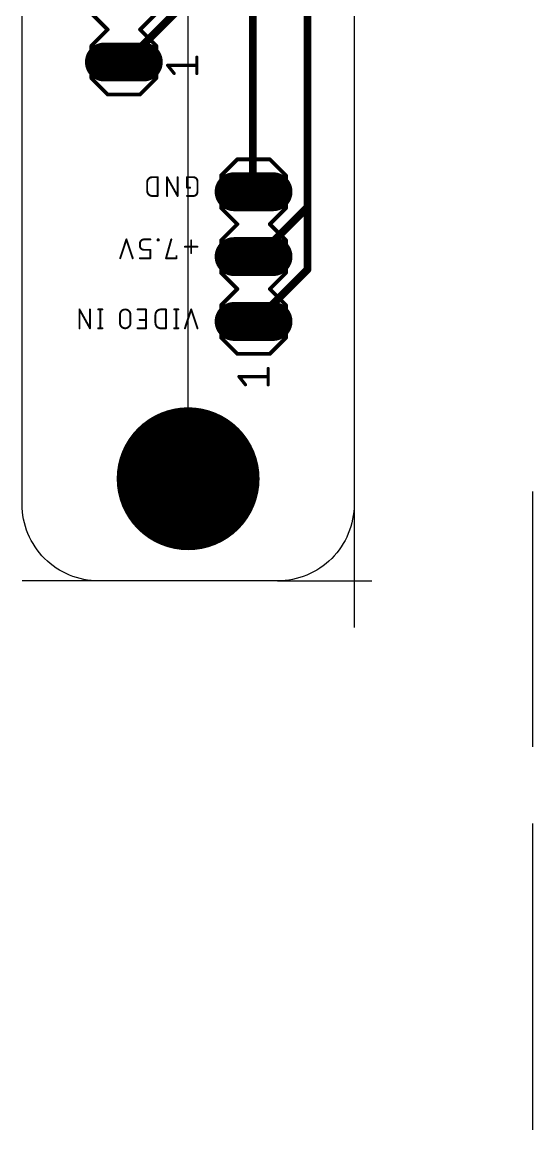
# Model space of a CAD drawing. Header units: millimetres. Extents: x 0 to 80, y 0 to 124.
# Drawn here: x 60 to 80, y -0.08 to 43.3 of the extents above; entities that cross this region are included whole.
import ezdxf

# ---------------------------------------------------------------- set-up
doc = ezdxf.new("R2010")
doc.units = ezdxf.units.MM
doc.linetypes.add('ACAD_ISO02W100', pattern=[15, 12, -3])
doc.layers.get('0').update_dxf_attribs({"true_color": 0xe8e8e8})
doc.layers.get('0').transparency = 0.1
for name, color, linetype in [('1', 12, 'Continuous'), ('16', 132, 'Continuous'), ('17', 110, 'Continuous'), ('18', 110, 'Continuous'), ('19', 53, 'Continuous'), ('20', 31, 'Continuous'), ('21', 253, 'Continuous'), ('23', 53, 'Continuous'), ('25', 253, 'Continuous'), ('41', 12, 'Continuous'), ('42', 132, 'Continuous'), ('51', 253, 'Continuous')]:
    doc.layers.add(name, color=color, linetype=linetype)
doc.layers.add('bottom', color=7, linetype='ACAD_ISO02W100', true_color=0xffffff, transparency=0.5)
doc.layers.add('pcb', color=7, linetype='ACAD_ISO02W100', true_color=0xffffff, transparency=0.5)

# ---------------------------------------------------------------- blocks, each defined once
blk = doc.blocks.new('RECT')
blk.add_solid([(-0.5, -0.5), (0.5, -0.5), (-0.5, 0.5), (0.5, 0.5)])
blk = doc.blocks.new('LONGP100')
at = {"const_width": 1}
blk.add_lwpolyline([(-0.5, 0), (0.5, 0)], dxfattribs=at)
at = {"const_width": 0.5}
for points in [[(-0.5, 0.25, 1), (-0.5, -0.25)], [(0.5, -0.25, 1), (0.5, 0.25)]]:
    blk.add_lwpolyline(points, format="xyb", dxfattribs=at)
blk = doc.blocks.new('ROUNDV')
at = {"const_width": 0.5}
blk.add_lwpolyline([(0, -0.25, 1), (0, 0.25, 1), (0, -0.25)], format="xyb", dxfattribs=at)

msp = doc.modelspace()

# ---------------------------------------------------------------- linework, layer by layer
at = {"layer": '1', "const_width": 0.305, "elevation": 11.6}
for points in [[(71.171, 90.303), (71.171, 33.61)], [(67.818, 45.497), (64.161, 41.839)], [(64.161, 41.839), (63.983, 41.738)], [(71.171, 33.61), (69.342, 31.781)], [(69.342, 31.781), (69.063, 31.578)]]:
    msp.add_lwpolyline(points, dxfattribs=at)
at = {"layer": '1', "const_width": 0.152, "elevation": 11.6}
for points in [[(63.945, 41.804, 1), (64.021, 41.672)], [(64.107, 41.893, 1), (64.215, 41.785)], [(64.199, 41.773, 1), (64.123, 41.906)], [(71.095, 33.61, 1), (71.247, 33.61)], [(71.225, 33.556, 1), (71.117, 33.664)], [(69.018, 31.639, 1), (69.108, 31.516)], [(69.288, 31.835, 1), (69.396, 31.727)], [(69.387, 31.719, 1), (69.298, 31.843)]]:
    msp.add_lwpolyline(points, format="xyb", dxfattribs=at)
at = {"layer": '16', "const_width": 0.305, "elevation": 11.6}
for points in [[(71.171, 101.275), (71.171, 36.048)], [(69.038, 92.436), (69.038, 36.658)], [(69.038, 36.658), (69.063, 36.658)], [(71.171, 36.048), (69.342, 34.219)], [(69.342, 34.219), (69.063, 34.118)]]:
    msp.add_lwpolyline(points, dxfattribs=at)
at = {"layer": '16', "const_width": 0.152, "elevation": 11.6}
for points in [[(69.038, 36.734, 1), (69.038, 36.582)], [(68.961, 36.658, 1), (69.114, 36.658)], [(69.063, 36.582, 1), (69.063, 36.734)], [(71.095, 36.048, 1), (71.247, 36.048)], [(71.225, 35.994, 1), (71.117, 36.102)], [(69.288, 34.273, 1), (69.396, 34.165)], [(69.368, 34.148, 1), (69.316, 34.291)], [(69.037, 34.189, 1), (69.089, 34.046)]]:
    msp.add_lwpolyline(points, format="xyb", dxfattribs=at)
at = {"layer": '19'}
msp.add_line((66.5, 25.418, 11.6), (66.5, 99.418, 11.6), dxfattribs=at)
at = {"layer": '20'}
msp.add_line((63, 21.418, 11.6), (60, 21.418, 11.6), dxfattribs=at)
at = {"layer": '20', "elevation": 11.6}
msp.add_lwpolyline([(73, 114.038), (73, 42.078), (73, 24.418, -0.414214), (70, 21.418), (63, 21.418, -0.414214), (60, 24.418), (60, 42.078), (60, 97.078)], format="xyb", dxfattribs=at)
at = {"layer": '21', "elevation": 11.6}
for points, const_width in [([(63.348, 43.008), (62.713, 43.643)], 0.152), ([(65.253, 43.643), (64.618, 43.008)], 0.152), ([(62.713, 42.373), (63.348, 43.008)], 0.152), ([(64.618, 43.008), (65.253, 42.373)], 0.152), ([(62.713, 41.103), (62.713, 42.373)], 0.152), ([(65.253, 42.373), (65.253, 41.103)], 0.152), ([(65.951, 41.293), (65.697, 41.611)], 0.127), ([(65.697, 41.611), (66.84, 41.611)], 0.127), ([(66.84, 41.293), (66.84, 41.928)], 0.127), ([(62.713, 41.103), (63.348, 40.468)], 0.152), ([(64.618, 40.468), (65.253, 41.103)], 0.152), ([(63.348, 40.468), (64.618, 40.468)], 0.152), ([(67.793, 37.293), (68.428, 37.928)], 0.152), ([(68.428, 37.928), (69.698, 37.928)], 0.152), ([(69.698, 37.928), (70.333, 37.293)], 0.152), ([(67.793, 36.023), (67.793, 37.293)], 0.152), ([(70.333, 37.293), (70.333, 36.023)], 0.152), ([(68.428, 35.388), (67.793, 36.023)], 0.152), ([(70.333, 36.023), (69.698, 35.388)], 0.152), ([(67.793, 34.753), (68.428, 35.388)], 0.152), ([(69.698, 35.388), (70.333, 34.753)], 0.152), ([(67.793, 33.483), (67.793, 34.753)], 0.152), ([(70.333, 34.753), (70.333, 33.483)], 0.152), ([(68.428, 32.848), (67.793, 33.483)], 0.152), ([(70.333, 33.483), (69.698, 32.848)], 0.152), ([(67.793, 32.213), (68.428, 32.848)], 0.152), ([(69.698, 32.848), (70.333, 32.213)], 0.152), ([(67.793, 30.943), (67.793, 32.213)], 0.152), ([(70.333, 32.213), (70.333, 30.943)], 0.152), ([(67.793, 30.943), (68.428, 30.308)], 0.152), ([(69.698, 30.308), (70.333, 30.943)], 0.152), ([(68.428, 30.308), (69.698, 30.308)], 0.152), ([(69.634, 29.101), (69.634, 29.736)], 0.127), ([(68.745, 29.101), (68.491, 29.419)], 0.127), ([(68.491, 29.419), (69.634, 29.419)], 0.127)]:
    msp.add_lwpolyline(points, dxfattribs=dict(at, const_width=const_width))
for points, const_width in [([(63.375, 42.981, 1), (63.321, 43.035)], 0.0762), ([(63.321, 42.981, 1), (63.375, 43.035)], 0.0762), ([(64.645, 43.035, 1), (64.591, 42.981)], 0.0762), ([(64.591, 43.035, 1), (64.645, 42.981)], 0.0762), ([(62.751, 42.373, 1), (62.675, 42.373)], 0.0762), ([(62.686, 42.4, 1), (62.74, 42.346)], 0.0762), ([(65.291, 42.373, 1), (65.215, 42.373)], 0.0762), ([(65.226, 42.346, 1), (65.28, 42.4)], 0.0762), ([(65.722, 41.631, 1), (65.673, 41.591)], 0.0635), ([(65.697, 41.643, 1), (65.697, 41.579)], 0.0635), ([(66.872, 41.928, 1), (66.809, 41.928)], 0.0635), ([(66.84, 41.579, 1), (66.84, 41.643)], 0.0635), ([(65.927, 41.273, 1), (65.976, 41.313)], 0.0635), ([(66.809, 41.293, 1), (66.872, 41.293)], 0.0635), ([(62.74, 41.13, 1), (62.686, 41.076)], 0.0762), ([(62.675, 41.103, 1), (62.751, 41.103)], 0.0762), ([(65.215, 41.103, 1), (65.291, 41.103)], 0.0762), ([(65.28, 41.076, 1), (65.226, 41.13)], 0.0762), ([(63.348, 40.506, 1), (63.348, 40.43)], 0.0762), ([(63.321, 40.441, 1), (63.375, 40.495)], 0.0762), ([(64.591, 40.495, 1), (64.645, 40.441)], 0.0762), ([(64.618, 40.43, 1), (64.618, 40.506)], 0.0762), ([(68.428, 37.966, 1), (68.428, 37.89)], 0.0762), ([(68.455, 37.901, 1), (68.401, 37.955)], 0.0762), ([(69.725, 37.955, 1), (69.671, 37.901)], 0.0762), ([(69.698, 37.89, 1), (69.698, 37.966)], 0.0762), ([(67.831, 37.293, 1), (67.755, 37.293)], 0.0762), ([(67.766, 37.32, 1), (67.82, 37.266)], 0.0762), ([(70.371, 37.293, 1), (70.295, 37.293)], 0.0762), ([(70.306, 37.266, 1), (70.36, 37.32)], 0.0762), ([(67.82, 36.05, 1), (67.766, 35.996)], 0.0762), ([(67.755, 36.023, 1), (67.831, 36.023)], 0.0762), ([(70.295, 36.023, 1), (70.371, 36.023)], 0.0762), ([(70.36, 35.996, 1), (70.306, 36.05)], 0.0762), ([(68.455, 35.361, 1), (68.401, 35.415)], 0.0762), ([(68.401, 35.361, 1), (68.455, 35.415)], 0.0762), ([(69.725, 35.415, 1), (69.671, 35.361)], 0.0762), ([(69.671, 35.415, 1), (69.725, 35.361)], 0.0762), ([(67.831, 34.753, 1), (67.755, 34.753)], 0.0762), ([(67.766, 34.78, 1), (67.82, 34.726)], 0.0762), ([(70.371, 34.753, 1), (70.295, 34.753)], 0.0762), ([(70.306, 34.726, 1), (70.36, 34.78)], 0.0762), ([(67.82, 33.51, 1), (67.766, 33.456)], 0.0762), ([(67.755, 33.483, 1), (67.831, 33.483)], 0.0762), ([(70.295, 33.483, 1), (70.371, 33.483)], 0.0762), ([(70.36, 33.456, 1), (70.306, 33.51)], 0.0762), ([(68.455, 32.821, 1), (68.401, 32.875)], 0.0762), ([(68.401, 32.821, 1), (68.455, 32.875)], 0.0762), ([(69.725, 32.875, 1), (69.671, 32.821)], 0.0762), ([(69.671, 32.875, 1), (69.725, 32.821)], 0.0762), ([(67.831, 32.213, 1), (67.755, 32.213)], 0.0762), ([(67.766, 32.24, 1), (67.82, 32.186)], 0.0762), ([(70.371, 32.213, 1), (70.295, 32.213)], 0.0762), ([(70.306, 32.186, 1), (70.36, 32.24)], 0.0762), ([(67.82, 30.97, 1), (67.766, 30.916)], 0.0762), ([(67.755, 30.943, 1), (67.831, 30.943)], 0.0762), ([(70.295, 30.943, 1), (70.371, 30.943)], 0.0762), ([(70.36, 30.916, 1), (70.306, 30.97)], 0.0762), ([(68.428, 30.346, 1), (68.428, 30.27)], 0.0762), ([(68.401, 30.281, 1), (68.455, 30.335)], 0.0762), ([(69.671, 30.335, 1), (69.725, 30.281)], 0.0762), ([(69.698, 30.27, 1), (69.698, 30.346)], 0.0762), ([(69.666, 29.736, 1), (69.603, 29.736)], 0.0635), ([(68.516, 29.439, 1), (68.467, 29.399)], 0.0635), ([(68.491, 29.451, 1), (68.491, 29.387)], 0.0635), ([(68.721, 29.081, 1), (68.77, 29.121)], 0.0635), ([(69.603, 29.101, 1), (69.666, 29.101)], 0.0635), ([(69.634, 29.387, 1), (69.634, 29.451)], 0.0635)]:
    msp.add_lwpolyline(points, format="xyb", dxfattribs=dict(at, const_width=const_width))
at = {"layer": '23'}
msp.add_point((69.063, 34.118, 11.6), dxfattribs=at)
at = {"layer": '25', "elevation": 11.6}
for points, const_width in [([(65.101, 37.229, 0.4142), (64.896, 37.025)], 0.0762), ([(64.915, 37.025, 1), (64.877, 37.025)], 0.0381), ([(64.877, 37.025, 1), (64.915, 37.025)], 0.0381), ([(65.101, 37.248, 1), (65.101, 37.21)], 0.0381), ([(65.101, 37.21, 1), (65.101, 37.248)], 0.0381), ([(65.324, 37.229, 1), (65.286, 37.229)], 0.0381), ([(65.305, 37.21, 1), (65.305, 37.248)], 0.0381), ([(65.693, 37.239, 1), (65.66, 37.22)], 0.0381), ([(65.695, 37.229, 1), (65.657, 37.229)], 0.0381), ([(66.105, 37.229, 1), (66.067, 37.229)], 0.0381), ([(66.476, 37.229, 1), (66.438, 37.229)], 0.0381), ([(66.457, 37.248, 1), (66.457, 37.21)], 0.0381), ([(66.866, 37.066, 0.4142), (66.702, 37.229)], 0.0762), ([(66.702, 37.248, 1), (66.702, 37.21)], 0.0381), ([(66.702, 37.21, 1), (66.702, 37.248)], 0.0381), ([(66.885, 37.066, 1), (66.847, 37.066)], 0.0381), ([(66.847, 37.066, 1), (66.885, 37.066)], 0.0381), ([(64.896, 36.697, 0.4142), (65.101, 36.493)], 0.0762), ([(64.915, 36.697, 1), (64.877, 36.697)], 0.0381), ([(64.877, 36.697, 1), (64.915, 36.697)], 0.0381), ([(65.101, 36.512, 1), (65.101, 36.474)], 0.0381), ([(65.101, 36.474, 1), (65.101, 36.512)], 0.0381), ([(65.286, 36.493, 1), (65.324, 36.493)], 0.0381), ([(65.305, 36.474, 1), (65.305, 36.512)], 0.0381), ([(65.657, 36.493, 1), (65.695, 36.493)], 0.0381), ([(66.067, 36.493, 1), (66.105, 36.493)], 0.0381), ([(66.069, 36.483, 1), (66.102, 36.502)], 0.0381), ([(66.457, 36.839, 1), (66.457, 36.801)], 0.0381), ([(66.438, 36.82, 1), (66.476, 36.82)], 0.0381), ([(66.457, 36.512, 1), (66.457, 36.474)], 0.0381), ([(66.579, 36.801, 1), (66.579, 36.839)], 0.0381), ([(66.702, 36.493, 0.4142), (66.866, 36.656)], 0.0762), ([(66.702, 36.512, 1), (66.702, 36.474)], 0.0381), ([(66.702, 36.474, 1), (66.702, 36.512)], 0.0381), ([(66.885, 36.656, 1), (66.847, 36.656)], 0.0381), ([(66.847, 36.656, 1), (66.885, 36.656)], 0.0381), ([(64.102, 34.797, 1), (64.066, 34.785)], 0.0381), ([(64.102, 34.785, 1), (64.066, 34.797)], 0.0381), ([(64.775, 34.791, 0.4142), (64.611, 34.627)], 0.0762), ([(64.775, 34.81, 1), (64.775, 34.772)], 0.0381), ([(64.775, 34.772, 1), (64.775, 34.81)], 0.0381), ([(65.021, 34.772, 1), (65.021, 34.81)], 0.0381), ([(65.327, 34.791, 1), (65.288, 34.791)], 0.0381), ([(65.308, 34.81, 1), (65.308, 34.772)], 0.0381), ([(65.308, 34.769, 1), (65.308, 34.731)], 0.0381), ([(65.288, 34.75, 1), (65.327, 34.75)], 0.0381), ([(65.367, 34.791, 1), (65.329, 34.791)], 0.0381), ([(65.329, 34.75, 1), (65.367, 34.75)], 0.0381), ([(65.348, 34.772, 1), (65.348, 34.81)], 0.0381), ([(65.348, 34.731, 1), (65.348, 34.769)], 0.0381), ([(65.858, 34.786, 1), (65.822, 34.796)], 0.0381), ([(66.639, 34.75, 1), (66.601, 34.75)], 0.0381), ([(64.63, 34.627, 1), (64.592, 34.627)], 0.0381), ([(64.592, 34.627, 1), (64.63, 34.627)], 0.0381), ([(64.611, 34.545, 0.4142), (64.775, 34.382)], 0.0762), ([(64.63, 34.545, 1), (64.592, 34.545)], 0.0381), ([(64.592, 34.545, 1), (64.63, 34.545)], 0.0381), ([(64.775, 34.401, 1), (64.775, 34.363)], 0.0381), ([(64.775, 34.363, 1), (64.775, 34.401)], 0.0381), ([(65.04, 34.382, 1), (65.001, 34.382)], 0.0381), ([(65.021, 34.363, 1), (65.021, 34.401)], 0.0381), ([(66.375, 34.523, 1), (66.375, 34.485)], 0.0381), ([(66.601, 34.259, 1), (66.639, 34.259)], 0.0381), ([(66.866, 34.485, 1), (66.866, 34.523)], 0.0381), ([(63.821, 34.06, 1), (63.857, 34.048)], 0.0381), ([(64.312, 34.048, 1), (64.348, 34.06)], 0.0381), ([(64.611, 34.073, 1), (64.611, 34.035)], 0.0381), ([(65.001, 34.054, 1), (65.04, 34.054)], 0.0381), ([(65.021, 34.035, 1), (65.021, 34.073)], 0.0381), ([(65.635, 34.073, 1), (65.635, 34.035)], 0.0381), ([(65.617, 34.059, 1), (65.654, 34.049)], 0.0381), ([(66.064, 34.136, 1), (66.026, 34.136)], 0.0381), ([(66.026, 34.054, 1), (66.064, 34.054)], 0.0381), ([(66.045, 34.035, 1), (66.045, 34.073)], 0.0381), ([(62.263, 32.057, 1), (62.229, 32.038)], 0.0381), ([(62.265, 32.048, 1), (62.227, 32.048)], 0.0381), ([(62.674, 32.048, 1), (62.636, 32.048)], 0.0381), ([(62.978, 32.067, 1), (62.978, 32.029)], 0.0381), ([(63.079, 32.048, 1), (63.041, 32.048)], 0.0381), ([(63.142, 32.029, 1), (63.142, 32.067)], 0.0381), ([(64.24, 31.843, 1), (63.831, 31.843)], 0.0762), ([(63.85, 31.843, 1), (63.812, 31.843)], 0.0381), ([(63.812, 31.843, 1), (63.85, 31.843)], 0.0381), ([(64.259, 31.843, 1), (64.221, 31.843)], 0.0381), ([(64.221, 31.843, 1), (64.259, 31.843)], 0.0381), ([(64.521, 32.067, 1), (64.521, 32.029)], 0.0381), ([(64.603, 31.657, 1), (64.603, 31.619)], 0.0381), ([(64.867, 32.048, 1), (64.829, 32.048)], 0.0381), ([(64.848, 32.029, 1), (64.848, 32.067)], 0.0381), ([(64.848, 31.619, 1), (64.848, 31.657)], 0.0381), ([(65.426, 32.048, 0.4142), (65.221, 31.843)], 0.0762), ([(65.24, 31.843, 1), (65.202, 31.843)], 0.0381), ([(65.202, 31.843, 1), (65.24, 31.843)], 0.0381), ([(65.426, 32.067, 1), (65.426, 32.029)], 0.0381), ([(65.426, 32.029, 1), (65.426, 32.067)], 0.0381), ([(65.649, 32.048, 1), (65.611, 32.048)], 0.0381), ([(65.63, 32.029, 1), (65.63, 32.067)], 0.0381), ([(65.953, 32.067, 1), (65.953, 32.029)], 0.0381), ([(66.054, 32.048, 1), (66.016, 32.048)], 0.0381), ([(66.117, 32.029, 1), (66.117, 32.067)], 0.0381), ([(66.638, 32.054, 1), (66.602, 32.042)], 0.0381), ([(66.638, 32.042, 1), (66.602, 32.054)], 0.0381), ([(62.227, 31.311, 1), (62.265, 31.311)], 0.0381), ([(62.636, 31.311, 1), (62.674, 31.311)], 0.0381), ([(62.639, 31.302, 1), (62.672, 31.32)], 0.0381), ([(62.978, 31.33, 1), (62.978, 31.292)], 0.0381), ([(63.041, 31.311, 1), (63.079, 31.311)], 0.0381), ([(63.142, 31.292, 1), (63.142, 31.33)], 0.0381), ([(63.831, 31.516, 1), (64.24, 31.516)], 0.0762), ([(63.85, 31.516, 1), (63.812, 31.516)], 0.0381), ([(63.812, 31.516, 1), (63.85, 31.516)], 0.0381), ([(64.259, 31.516, 1), (64.221, 31.516)], 0.0381), ([(64.221, 31.516, 1), (64.259, 31.516)], 0.0381), ([(64.521, 31.33, 1), (64.521, 31.292)], 0.0381), ([(64.829, 31.311, 1), (64.867, 31.311)], 0.0381), ([(64.848, 31.292, 1), (64.848, 31.33)], 0.0381), ([(65.221, 31.516, 0.4142), (65.426, 31.311)], 0.0762), ([(65.24, 31.516, 1), (65.202, 31.516)], 0.0381), ([(65.202, 31.516, 1), (65.24, 31.516)], 0.0381), ([(65.426, 31.33, 1), (65.426, 31.292)], 0.0381), ([(65.426, 31.292, 1), (65.426, 31.33)], 0.0381), ([(65.611, 31.311, 1), (65.649, 31.311)], 0.0381), ([(65.63, 31.292, 1), (65.63, 31.33)], 0.0381), ([(65.953, 31.33, 1), (65.953, 31.292)], 0.0381), ([(66.016, 31.311, 1), (66.054, 31.311)], 0.0381), ([(66.117, 31.292, 1), (66.117, 31.33)], 0.0381), ([(66.357, 31.317, 1), (66.393, 31.305)], 0.0381), ([(66.848, 31.305, 1), (66.884, 31.317)], 0.0381)]:
    msp.add_lwpolyline(points, format="xyb", dxfattribs=dict(at, const_width=const_width))
at = {"layer": '25', "const_width": 0.0762, "elevation": 11.6}
for points in [[(64.896, 36.697), (64.896, 37.025)], [(65.101, 37.229), (65.305, 37.229)], [(65.305, 37.229), (65.305, 36.493)], [(66.086, 36.493), (65.676, 37.229)], [(65.676, 37.229), (65.676, 36.493)], [(66.086, 37.229), (66.086, 36.493)], [(66.457, 36.82), (66.457, 37.229)], [(66.457, 37.229), (66.702, 37.229)], [(66.866, 37.066), (66.866, 36.656)], [(65.305, 36.493), (65.101, 36.493)], [(66.579, 36.82), (66.457, 36.82)], [(66.702, 36.493), (66.457, 36.493)], [(64.084, 34.791), (63.839, 34.054)], [(64.33, 34.054), (64.084, 34.791)], [(65.021, 34.791), (64.775, 34.791)], [(65.308, 34.75), (65.308, 34.791)], [(65.308, 34.791), (65.348, 34.791)], [(65.348, 34.75), (65.308, 34.75)], [(65.348, 34.791), (65.348, 34.75)], [(65.635, 34.054), (65.84, 34.791)], [(66.62, 34.75), (66.62, 34.259)], [(64.611, 34.627), (64.611, 34.545)], [(64.775, 34.382), (65.021, 34.382)], [(65.021, 34.382), (65.021, 34.054)], [(66.866, 34.504), (66.375, 34.504)], [(65.021, 34.054), (64.611, 34.054)], [(66.045, 34.054), (65.635, 34.054)], [(66.045, 34.136), (66.045, 34.054)], [(62.655, 31.311), (62.246, 32.048)], [(62.246, 32.048), (62.246, 31.311)], [(62.655, 32.048), (62.655, 31.311)], [(63.142, 32.048), (62.978, 32.048)], [(63.06, 31.311), (63.06, 32.048)], [(63.831, 31.516), (63.831, 31.843)], [(64.24, 31.843), (64.24, 31.516)], [(64.521, 32.048), (64.848, 32.048)], [(64.848, 31.638), (64.603, 31.638)], [(64.848, 32.048), (64.848, 31.311)], [(65.221, 31.516), (65.221, 31.843)], [(65.426, 32.048), (65.63, 32.048)], [(65.63, 32.048), (65.63, 31.311)], [(66.117, 32.048), (65.953, 32.048)], [(66.035, 31.311), (66.035, 32.048)], [(66.62, 32.048), (66.375, 31.311)], [(66.866, 31.311), (66.62, 32.048)], [(63.142, 31.311), (62.978, 31.311)], [(64.848, 31.311), (64.521, 31.311)], [(65.63, 31.311), (65.426, 31.311)], [(66.117, 31.311), (65.953, 31.311)]]:
    msp.add_lwpolyline(points, dxfattribs=at)
at = {"layer": '41', "const_width": 2.798, "elevation": 11.6}
msp.add_lwpolyline([(67.899, 25.418, 1), (65.101, 25.418, 1), (67.899, 25.418)], format="xyb", dxfattribs=at)
at = {"layer": '42', "const_width": 2.798, "elevation": 11.6}
msp.add_lwpolyline([(67.899, 25.418, 1), (65.101, 25.418, 1), (67.899, 25.418)], format="xyb", dxfattribs=at)
at = {"layer": 'bottom', "extrusion": (1, 0, 0)}
msp.add_line((80, -0.082, 5), (80, 24.918, 5), dxfattribs=at)
at = {"layer": 'pcb'}
for p, q in [((73, 24.418, 12.6), (73, 19.598, 12.6)), ((70, 21.418, 12.6), (73.69, 21.418, 12.6))]:
    msp.add_line(p, q, dxfattribs=at)

# ---------------------------------------------------------------- block references
at = {"layer": '17', "xscale": 1.524, "yscale": 1.524, "rotation": 180}
for p in [(63.983, 41.738, 11.6), (63.983, 41.738, 11.6), (69.063, 36.658, 11.6), (69.063, 36.658, 11.6), (69.063, 34.118, 11.6), (69.063, 34.118, 11.6), (69.063, 31.578, 11.6), (69.063, 31.578, 11.6)]:
    msp.add_blockref('LONGP100', p, dxfattribs=at)
at = {"layer": '18', "xscale": 5, "yscale": 5, "rotation": 90}
msp.add_blockref('ROUNDV', (66.5, 25.418, 11.6), dxfattribs=at)
msp.add_blockref('ROUNDV', (66.5, 25.418, 11.6), dxfattribs=at)
at = {"layer": '51', "xscale": 0.508, "yscale": 0.508, "rotation": 90}
for p in [(63.983, 41.738, 11.6), (69.063, 36.658, 11.6), (69.063, 34.118, 11.6), (69.063, 31.578, 11.6)]:
    msp.add_blockref('RECT', p, dxfattribs=at)

doc.saveas('drawing.dxf')
